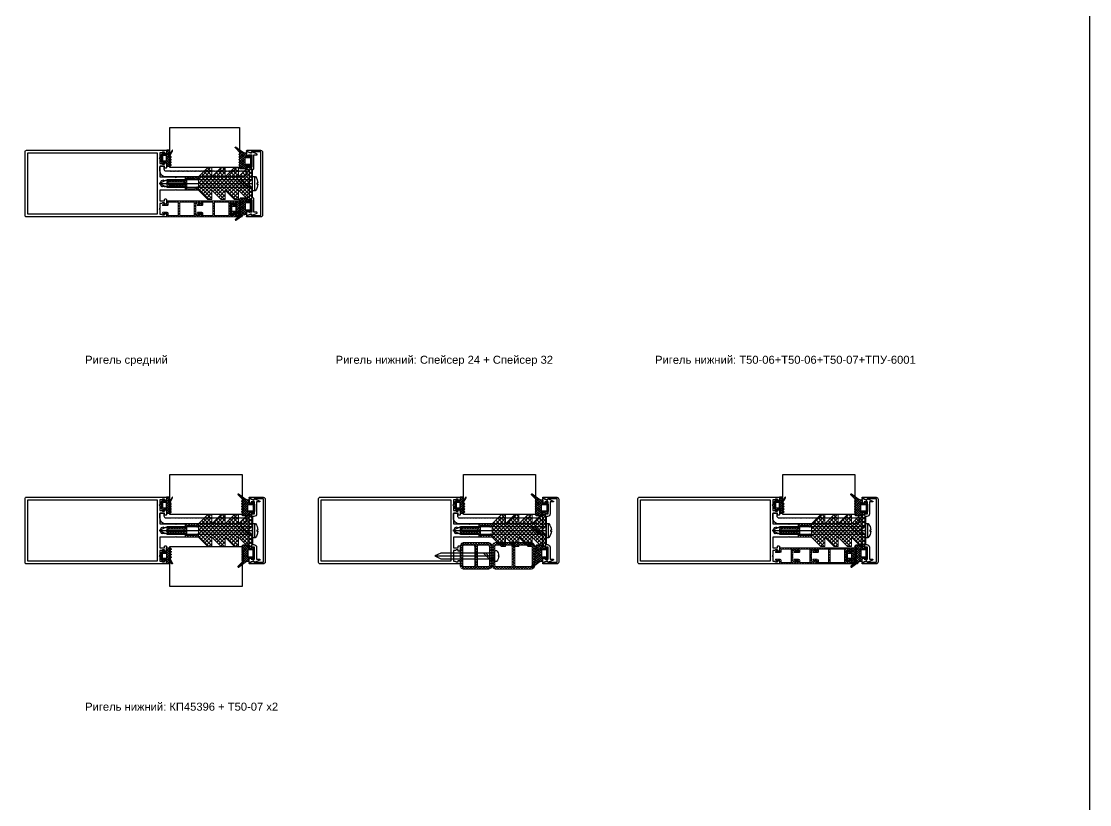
# Model space of a CAD drawing. Header units: millimetres. Extents: x 1744 to 18744, y -2272 to 2782.
# Drawn here: x 14637 to 15438, y 824 to 1411 of the extents above; entities that cross this region are included whole.
import ezdxf

# ---------------------------------------------------------------- set-up
doc = ezdxf.new("R2010")
doc.units = ezdxf.units.MM
doc.layers.add('Steklopaket', color=5, linetype='Continuous')
doc.layers.add('подписи', color=7, linetype='Continuous')
doc.layers.add('Уплотнители', color=1, linetype='Continuous', lineweight=20)
doc.layers.add('Штриховка', color=1, linetype='Continuous', lineweight=5)
doc.styles.get("Standard").update_dxf_attribs({"font": 'arial.ttf'})

# ---------------------------------------------------------------- blocks, each defined once
blk = doc.blocks.new('КП45550')
at = {"color": 217, "true_color": 0x93278f}
blk.add_lwpolyline([(-5, 6.38, -0.198912), (-4.91, 6.59), (-4.5, 7), (-4.91, 7.41, -0.198912), (-5, 7.62), (-5, 19), (-13, 19), (-13, 15.5), (-12, 15.5, -0.414214), (-11.5, 15), (-11.5, 14.5, -0.414214), (-12, 14), (-14.43, 14, -0.116434), (-14.56, 14.03), (-15.33, 14.42, -0.284079), (-15.5, 14.69), (-15.5, 15.2, -0.414214), (-15.2, 15.5), (-14.5, 15.5), (-14.5, 17), (-14.91, 17.41, -0.198912), (-15, 17.62), (-15, 19), (-18.56, 19, -0.284079), (-18.83, 19.17), (-19, 19.5), (-19.17, 19.17, -0.284079), (-19.44, 19), (-23, 19), (-23, 17.62, -0.198912), (-23.09, 17.41), (-23.5, 17), (-23.5, 15.5), (-22.8, 15.5, -0.414214), (-22.5, 15.2), (-22.5, 14.69, -0.284079), (-22.67, 14.42), (-23.44, 14.03, -0.116434), (-23.57, 14), (-24.5, 14, -0.414214), (-25, 14.5), (-25, 119, -0.414214), (-24, 120), (24, 120, -0.414214), (25, 119), (25, 14.5, -0.414214), (24.5, 14), (23.57, 14, -0.116434), (23.44, 14.03), (22.67, 14.42, -0.284079), (22.5, 14.69), (22.5, 15.2, -0.414214), (22.8, 15.5), (23.5, 15.5), (23.5, 17), (23.09, 17.41, -0.198912), (23, 17.62), (23, 19), (19.44, 19, -0.284079), (19.17, 19.17), (19, 19.5), (18.83, 19.17, -0.284079), (18.56, 19), (15, 19), (15, 17.62, -0.198912), (14.91, 17.41), (14.5, 17), (14.5, 15.5), (15.2, 15.5, -0.414214), (15.5, 15.2), (15.5, 14.69, -0.284079), (15.33, 14.42), (14.56, 14.03, -0.116434), (14.43, 14), (12, 14, -0.414214), (11.5, 14.5), (11.5, 15, -0.414214), (12, 15.5), (13, 15.5), (13, 19), (5, 19), (5, 7.62, -0.198912), (4.91, 7.41), (4.5, 7), (4.91, 6.59, -0.198912), (5, 6.38), (5, 0.5, -0.414214), (4.5, 0), (3.12, 0, -0.198912), (2.91, 0.09), (2.09, 0.91, -0.198912), (2, 1.12), (2, 1.46, -0.284079), (2.17, 1.73), (2.5, 1.9), (2.17, 2.07, -0.284079), (2, 2.34), (2, 3.26, -0.284079), (2.17, 3.53), (2.5, 3.7), (2.17, 3.87, -0.284079), (2, 4.14), (2, 5.06, -0.284079), (2.17, 5.33), (2.5, 5.5), (2.17, 5.67, -0.284079), (2, 5.94), (2, 6.86, -0.284079), (2.17, 7.13), (2.5, 7.3), (2.17, 7.47, -0.284079), (2, 7.74), (2, 8.66, -0.284079), (2.17, 8.93), (2.5, 9.1), (2.17, 9.27, -0.284079), (2, 9.54), (2, 10.46, -0.284079), (2.17, 10.73), (2.5, 10.9), (2.17, 11.07, -0.284079), (2, 11.34), (2, 12.26, -0.284079), (2.17, 12.53), (2.5, 12.7), (2.17, 12.87, -0.284079), (2, 13.14), (2, 14.06, -0.284079), (2.17, 14.33), (2.5, 14.5), (2.17, 14.67, -0.284079), (2, 14.94), (2, 15.86, -0.284079), (2.17, 16.13), (2.5, 16.3), (2, 18), (0, 19), (-2, 18), (-2, 17.64, -0.284079), (-2.17, 17.37), (-2.5, 17.2), (-2.17, 17.03, -0.284079), (-2, 16.76), (-2, 15.84, -0.284079), (-2.17, 15.57), (-2.5, 15.4), (-2.17, 15.23, -0.284079), (-2, 14.96), (-2, 14.04, -0.284079), (-2.17, 13.77), (-2.5, 13.6), (-2.17, 13.43, -0.284079), (-2, 13.16), (-2, 12.24, -0.284079), (-2.17, 11.97), (-2.5, 11.8), (-2.17, 11.63, -0.284079), (-2, 11.36), (-2, 10.44, -0.284079), (-2.17, 10.17), (-2.5, 10), (-2.17, 9.83, -0.284079), (-2, 9.56), (-2, 8.64, -0.284079), (-2.17, 8.37), (-2.5, 8.2), (-2.17, 8.03, -0.284079), (-2, 7.76), (-2, 6.84, -0.284079), (-2.17, 6.57), (-2.5, 6.4), (-2.17, 6.23, -0.284079), (-2, 5.96), (-2, 5.04, -0.284079), (-2.17, 4.77), (-2.5, 4.6), (-2.17, 4.43, -0.284079), (-2, 4.16), (-2, 3.24, -0.284079), (-2.17, 2.97), (-2.5, 2.8), (-2.17, 2.63, -0.284079), (-2, 2.36), (-2, 1.12, -0.198912), (-2.09, 0.91), (-2.91, 0.09, -0.198912), (-3.12, 0), (-4.5, 0, -0.414214), (-5, 0.5)], format="xyb", close=True, dxfattribs=at)
blk.add_lwpolyline([(23, 21), (-23, 21), (-23, 118), (23, 118)], close=True, dxfattribs=at)
blk = doc.blocks.new('ТПУ-6001')
at = {"true_color": 0xafd9aa}
h = blk.add_hatch(dxfattribs=at)
h.set_pattern_fill('ANSI37', color=9, scale=10, angle=180, style=0)
h.set_pattern_definition([(225, (-3851.2058, 2316.4733), (0.88388348, -0.88388348), []), (315, (-3851.2058, 2316.4733), (0.88388348, 0.88388348), [])])
edge = h.paths.add_edge_path(flags=16)
edge.add_line((1.75, -1), (-1.75, -1))
edge.add_arc((-1.75, -1.25), 0.25, 90, 180)
edge.add_line((-2, -1.25), (-2, -3.75))
edge.add_arc((-1.75, -3.75), 0.25, 180, 270)
edge.add_line((-1.75, -4), (1.75, -4))
edge.add_arc((1.75, -3.75), 0.25, 270, 360)
edge.add_line((2, -3.75), (2, -1.25))
edge.add_arc((1.75, -1.25), 0.25, 0, 90)
edge = h.paths.add_edge_path()
edge.add_line((2.37, -5.66), (4.04, -6.57))
edge.add_arc((4.16, -6.35), 0.25, 241.51963, 270)
edge.add_line((4.16, -6.6), (5.75, -6.6))
edge.add_arc((5.75, -6.35), 0.25, 270, 360)
edge.add_line((6, -6.35), (6, -4.25))
edge.add_arc((5.75, -4.25), 0.25, 0, 90)
edge.add_line((5.75, -4), (3.25, -4))
edge.add_arc((3.25, -3.75), 0.25, 180, 270, ccw=False)
edge.add_line((3, -3.75), (3, -2.25))
edge.add_arc((3.25, -2.25), 0.25, 90, 180, ccw=False)
edge.add_line((3.25, -2), (3.9, -2))
edge.add_arc((3.9, -1.75), 0.25, 270, 405.06464)
edge.add_line((4.08, -1.57), (2.57, -0.07))
edge.add_arc((2.4, -0.25), 0.25, 45.06464, 90)
edge.add_line((2.4, 0), (-2.4, 0))
edge.add_arc((-2.4, -0.25), 0.25, 90, 134.93536)
edge.add_line((-2.57, -0.07), (-4.08, -1.57))
edge.add_arc((-3.9, -1.75), 0.25, 134.93536, 270)
edge.add_line((-3.9, -2), (-3.25, -2))
edge.add_arc((-3.25, -2.25), 0.25, 0, 90, ccw=False)
edge.add_line((-3, -2.25), (-3, -3.75))
edge.add_arc((-3.25, -3.75), 0.25, -90, 0, ccw=False)
edge.add_line((-3.25, -4), (-5.75, -4))
edge.add_arc((-5.75, -4.25), 0.25, 90, 180)
edge.add_line((-6, -4.25), (-6, -6.5))
edge.add_arc((-5.75, -6.5), 0.25, 180, 225)
edge.add_line((-5.93, -6.67), (-5.18, -7.42))
edge.add_arc((-5, -7.25), 0.25, 225, 315)
edge.add_line((-4.82, -7.42), (-4.18, -6.78))
edge.add_arc((-4, -6.95), 0.25, 45, 135, ccw=False)
edge.add_line((-3.82, -6.78), (-3.18, -7.42))
edge.add_arc((-3, -7.25), 0.25, 225, 315)
edge.add_line((-2.82, -7.42), (-2.18, -6.78))
edge.add_arc((-2, -6.95), 0.25, 45, 135, ccw=False)
edge.add_line((-1.82, -6.78), (-1.18, -7.42))
edge.add_arc((-1, -7.25), 0.25, 225, 315)
edge.add_line((-0.82, -7.42), (-0.18, -6.78))
edge.add_arc((0, -6.95), 0.25, 45, 135, ccw=False)
edge.add_line((0.18, -6.78), (0.82, -7.42))
edge.add_arc((1, -7.25), 0.25, 225, 315)
edge.add_line((1.18, -7.42), (1.87, -6.73))
edge.add_arc((2.04, -6.91), 0.25, 61.51963, 135, ccw=False)
edge.add_line((2.16, -6.69), (5.63, -8.57))
edge.add_arc((5.75, -8.35), 0.25, 241.51963, 421.51963)
edge.add_line((5.87, -8.13), (2.13, -6.1))
edge.add_arc((2.25, -5.88), 0.25, 61.51963, 241.51963, ccw=False)
at = {"color": 9, "true_color": 0xafd9aa}
for points in [[(2.37, -5.66), (4.04, -6.57, 0.124913), (4.16, -6.6), (5.75, -6.6, 0.414214), (6, -6.35), (6, -4.25, 0.414214), (5.75, -4), (3.25, -4, -0.414214), (3, -3.75), (3, -2.25, -0.414214), (3.25, -2), (3.9, -2, 0.668587), (4.08, -1.57), (2.57, -0.07, 0.198619), (2.4, 0), (-2.4, 0, 0.198619), (-2.57, -0.07), (-4.08, -1.57, 0.668587), (-3.9, -2), (-3.25, -2, -0.414214), (-3, -2.25), (-3, -3.75, -0.414214), (-3.25, -4), (-5.75, -4, 0.414214), (-6, -4.25), (-6, -6.5, 0.198912), (-5.93, -6.67), (-5.18, -7.42, 0.414214), (-4.82, -7.42), (-4.18, -6.78, -0.414214), (-3.82, -6.78), (-3.18, -7.42, 0.414214), (-2.82, -7.42), (-2.18, -6.78, -0.414214), (-1.82, -6.78), (-1.18, -7.42, 0.414214), (-0.82, -7.42), (-0.18, -6.78, -0.414214), (0.18, -6.78), (0.82, -7.42, 0.414214), (1.18, -7.42), (1.87, -6.73, -0.332076), (2.16, -6.69), (5.63, -8.57, 1), (5.87, -8.13), (2.13, -6.1, -1)], [(1.75, -1), (-1.75, -1, 0.414214), (-2, -1.25), (-2, -3.75, 0.414214), (-1.75, -4), (1.75, -4, 0.414214), (2, -3.75), (2, -1.25, 0.414214)]]:
    blk.add_lwpolyline(points, format="xyb", close=True, dxfattribs=at)
blk = doc.blocks.new('КПС 917')
blk.add_lwpolyline([(10.5, 1.08), (0.62, 1.08, 0.198912), (0.41, 0.99), (0, 0.58), (-0.41, 0.99, 0.198912), (-0.62, 1.08), (-10.5, 1.08, 0.414214), (-11.5, 2.08), (-21.5, 2.08), (-21.5, 4.28, 0.414214), (-21.8, 4.58), (-21.83, 4.58, 0.291473), (-22.1, 4.41), (-23.77, 0.83, 0.414214), (-23.63, 0.43), (-22.87, 0.08, -0.414214), (-22.73, -0.32), (-23.97, -2.99, 0.548619), (-23.7, -3.42), (-21.57, -3.42, 0.116434), (-21.44, -3.39), (-20.67, -3, 0.284079), (-20.5, -2.73), (-20.5, -2.22, 0.414214), (-20.8, -1.92), (-21.5, -1.92), (-21.5, 0.58), (-12.5, 0.58), (-12.5, -1.92), (-13.2, -1.92, 0.414214), (-13.5, -2.22), (-13.5, -2.73, 0.284079), (-13.33, -3), (-12.56, -3.39, 0.116434), (-12.43, -3.42), (-11, -3.42, 0.414214), (-10.5, -2.92), (-10.5, -1.42), (10.5, -1.42), (10.5, -2.92, 0.414214), (11, -3.42), (12.43, -3.42, 0.116434), (12.56, -3.39), (13.33, -3, 0.284079), (13.5, -2.73), (13.5, -2.22, 0.414214), (13.2, -1.92), (12.5, -1.92), (12.5, 0.58), (21.5, 0.58), (21.5, -1.92), (20.8, -1.92, 0.414214), (20.5, -2.22), (20.5, -2.73, 0.284079), (20.67, -3), (21.44, -3.39, 0.116434), (21.57, -3.42), (23.7, -3.42, 0.548619), (23.97, -2.99), (22.73, -0.32, -0.414214), (22.87, 0.08), (23.63, 0.43, 0.414214), (23.77, 0.83), (22.1, 4.41, 0.291473), (21.83, 4.58), (21.8, 4.58, 0.414214), (21.5, 4.28), (21.5, 2.08), (11.5, 2.08, 0.414214)], format="xyb", close=True)
blk = doc.blocks.new('ТПУ-007ММ')
at = {"true_color": 0xafd9aa}
h = blk.add_hatch(dxfattribs=at)
h.set_pattern_fill('ANSI37', color=9, scale=10, angle=180, style=0)
h.set_pattern_definition([(225, (-3851.0623, 2334.4012), (0.88388348, -0.88388348), []), (315, (-3851.0623, 2334.4012), (0.88388348, 0.88388348), [])])
edge = h.paths.add_edge_path(flags=16)
edge.add_line((2.1, -1), (-2.1, -1))
edge.add_arc((-2.1, -1.5), 0.5, 90, 180)
edge.add_line((-2.6, -1.5), (-2.6, -4.5))
edge.add_arc((-2.1, -4.5), 0.5, 180, 270)
edge.add_line((-2.1, -5), (2.1, -5))
edge.add_arc((2.1, -4.5), 0.5, 270, 360)
edge.add_line((2.6, -4.5), (2.6, -1.5))
edge.add_arc((2.1, -1.5), 0.5, 0, 90)
edge = h.paths.add_edge_path()
edge.add_arc((-3.85, -2.25), 0.25, 0, 90, ccw=False)
edge.add_line((-3.6, -2.25), (-3.6, -3.75))
edge.add_arc((-3.85, -3.75), 0.25, -90, 0, ccw=False)
edge.add_line((-3.85, -4), (-5.75, -4))
edge.add_arc((-5.75, -4.25), 0.25, 90, 180)
edge.add_line((-6, -4.25), (-6, -8.62))
edge.add_arc((-5.8, -8.62), 0.2, 180, 225)
edge.add_line((-5.94, -8.76), (-5.18, -9.53))
edge.add_arc((-5, -9.35), 0.25, 225, 315)
edge.add_line((-4.82, -9.53), (-4.18, -8.88))
edge.add_arc((-4, -9.06), 0.25, 45, 135, ccw=False)
edge.add_line((-3.82, -8.88), (-3.18, -9.53))
edge.add_arc((-3, -9.35), 0.25, 225, 315)
edge.add_line((-2.82, -9.53), (-2.18, -8.88))
edge.add_arc((-2, -9.06), 0.25, 45, 135, ccw=False)
edge.add_line((-1.82, -8.88), (-1.18, -9.53))
edge.add_arc((-1, -9.35), 0.25, 225, 315)
edge.add_line((-0.82, -9.53), (-0.18, -8.88))
edge.add_arc((0, -9.06), 0.25, 45, 135, ccw=False)
edge.add_line((0.18, -8.88), (0.82, -9.53))
edge.add_arc((1, -9.35), 0.25, 225, 315)
edge.add_line((1.18, -9.53), (1.82, -8.88))
edge.add_arc((2, -9.06), 0.25, 45, 135, ccw=False)
edge.add_line((2.18, -8.88), (2.82, -9.53))
edge.add_arc((3, -9.35), 0.25, 225, 315)
edge.add_line((3.18, -9.53), (3.82, -8.88))
edge.add_arc((4, -9.06), 0.25, 45, 135, ccw=False)
edge.add_line((4.18, -8.88), (4.82, -9.53))
edge.add_arc((5, -9.35), 0.25, 225, 315)
edge.add_line((5.18, -9.53), (5.82, -8.88))
edge.add_arc((6, -9.06), 0.25, 45, 135, ccw=False)
edge.add_line((6.18, -8.88), (9.82, -12.42))
edge.add_arc((10, -12.25), 0.25, 225, 315)
edge.add_line((10.18, -12.42), (10.39, -12.21))
edge.add_arc((10.21, -12.04), 0.25, 315, 380.22486)
edge.add_line((10.44, -11.95), (6.8, -7.06))
edge.add_arc((10, -4.67), 4, 180, 216.76049, ccw=False)
edge.add_line((6, -4.67), (6, -4.3))
edge.add_arc((5.7, -4.3), 0.3, 360, 450)
edge.add_line((5.7, -4), (3.85, -4))
edge.add_arc((3.85, -3.75), 0.25, 180, 270, ccw=False)
edge.add_line((3.6, -3.75), (3.6, -2.25))
edge.add_arc((3.85, -2.25), 0.25, 90, 180, ccw=False)
edge.add_line((3.85, -2), (4.1, -2))
edge.add_arc((4.1, -1.75), 0.25, 270, 405.06464)
edge.add_line((4.28, -1.57), (2.57, -0.07))
edge.add_arc((2.4, -0.25), 0.25, 45.06464, 90)
edge.add_line((2.4, 0), (-2.4, 0))
edge.add_arc((-2.4, -0.25), 0.25, 90, 134.93536)
edge.add_line((-2.57, -0.07), (-4.28, -1.57))
edge.add_arc((-4.1, -1.75), 0.25, 134.93536, 270)
edge.add_line((-4.1, -2), (-3.85, -2))
at = {"color": 9, "true_color": 0xafd9aa}
for points in [[(-3.85, -2, -0.414214), (-3.6, -2.25), (-3.6, -3.75, -0.414214), (-3.85, -4), (-5.75, -4, 0.414214), (-6, -4.25), (-6, -8.62, 0.198912), (-5.94, -8.76), (-5.18, -9.53, 0.414214), (-4.82, -9.53), (-4.18, -8.88, -0.414214), (-3.82, -8.88), (-3.18, -9.53, 0.414214), (-2.82, -9.53), (-2.18, -8.88, -0.414214), (-1.82, -8.88), (-1.18, -9.53, 0.414214), (-0.82, -9.53), (-0.18, -8.88, -0.414214), (0.18, -8.88), (0.82, -9.53, 0.414214), (1.18, -9.53), (1.82, -8.88, -0.414214), (2.18, -8.88), (2.82, -9.53, 0.414214), (3.18, -9.53), (3.82, -8.88, -0.414214), (4.18, -8.88), (4.82, -9.53, 0.414214), (5.18, -9.53), (5.82, -8.88, -0.414214), (6.18, -8.88), (9.82, -12.42, 0.414214), (10.18, -12.42), (10.39, -12.21, 0.292538), (10.44, -11.95), (6.8, -7.06, -0.161788), (6, -4.67), (6, -4.3, 0.414214), (5.7, -4), (3.85, -4, -0.414214), (3.6, -3.75), (3.6, -2.25, -0.414214), (3.85, -2), (4.1, -2, 0.668587), (4.28, -1.57), (2.57, -0.07, 0.198619), (2.4, 0), (-2.4, 0, 0.198619), (-2.57, -0.07), (-4.28, -1.57, 0.668587), (-4.1, -2)], [(2.1, -1), (-2.1, -1, 0.414214), (-2.6, -1.5), (-2.6, -4.5, 0.414214), (-2.1, -5), (2.1, -5, 0.414214), (2.6, -4.5), (2.6, -1.5, 0.414214)]]:
    blk.add_lwpolyline(points, format="xyb", close=True, dxfattribs=at)
blk = doc.blocks.new('КП45309')
at = {"color": 0}
blk.add_lwpolyline([(-23.5, 2.52), (23.5, 2.52, -0.414214), (25, 1.02), (25, -9.08, -0.802585), (24.24, -9.24), (23.17, -6.95, -0.401559), (23.48, -6.03, 0.279739), (23.8, -5.5), (23.8, 1.32), (-23.8, 1.32), (-23.8, -5.5, 0.279739), (-23.48, -6.03, -0.401559), (-23.17, -6.95), (-24.24, -9.24, -0.802585), (-25, -9.08), (-25, 1.02, -0.414214)], format="xyb", close=True, dxfattribs=at)
blk = doc.blocks.new('КПС 954')
at = {"color": 0}
blk.add_lwpolyline([(-61.86, -3.59), (-62.08, -3.8), (-62.29, -3.59, 0.198912), (-62.5, -3.5), (-63, -3.5, 0.414214), (-63.5, -4), (-63.5, -5.79, 0.198912), (-63.35, -6.15), (-61.65, -7.85, 0.198912), (-61.29, -8), (-3, -8, 0.414214), (1.5, -3.5), (1.5, -0.5, 0.414214), (1, 0), (-1, 0, 0.414214), (-1.5, -0.5), (-1.5, -2, -0.414214), (-3, -3.5), (-5.65, -3.5, 0.198912), (-5.86, -3.59), (-6.07, -3.8), (-6.29, -3.59, 0.414214), (-6.71, -3.59), (-6.92, -3.8), (-7.13, -3.59, 0.414214), (-7.56, -3.59), (-7.77, -3.8), (-7.98, -3.59, 0.414214), (-8.41, -3.59), (-8.62, -3.8), (-8.83, -3.59, 0.414214), (-9.25, -3.59), (-9.47, -3.8), (-9.68, -3.59, 0.414214), (-10.1, -3.59), (-10.32, -3.8), (-10.53, -3.59, 0.414214), (-10.95, -3.59), (-11.16, -3.8), (-11.38, -3.59, 0.414214), (-11.8, -3.59), (-12.01, -3.8), (-12.22, -3.59, 0.414214), (-12.65, -3.59), (-12.86, -3.8), (-13.07, -3.59, 0.414214), (-13.5, -3.59), (-13.71, -3.8), (-13.92, -3.59, 0.414214), (-14.35, -3.59), (-14.56, -3.8), (-14.77, -3.59, 0.414214), (-15.19, -3.59), (-15.41, -3.8), (-15.62, -3.59, 0.414214), (-16.04, -3.59), (-16.26, -3.8), (-16.47, -3.59, 0.414214), (-16.89, -3.59), (-17.1, -3.8), (-17.32, -3.59, 0.414214), (-17.74, -3.59), (-17.95, -3.8), (-18.16, -3.59, 0.414214), (-18.59, -3.59), (-18.8, -3.8), (-19.01, -3.59, 0.414214), (-19.44, -3.59), (-19.65, -3.8), (-19.86, -3.59, 0.414214), (-20.29, -3.59), (-20.5, -3.8), (-20.71, -3.59, 0.414214), (-21.13, -3.59), (-21.35, -3.8), (-21.56, -3.59, 0.414214), (-21.98, -3.59), (-22.19, -3.8), (-22.41, -3.59, 0.414214), (-22.83, -3.59), (-23.04, -3.8), (-23.26, -3.59, 0.414214), (-23.68, -3.59), (-23.89, -3.8), (-24.1, -3.59, 0.414214), (-24.53, -3.59), (-24.74, -3.8), (-24.95, -3.59, 0.414214), (-25.38, -3.59), (-25.59, -3.8), (-25.8, -3.59, 0.414214), (-26.23, -3.59), (-26.44, -3.8), (-26.65, -3.59, 0.414214), (-27.07, -3.59), (-27.29, -3.8), (-27.5, -3.59, 0.414214), (-27.92, -3.59), (-28.13, -3.8), (-28.35, -3.59, 0.414214), (-28.77, -3.59), (-28.98, -3.8), (-29.2, -3.59, 0.414214), (-29.62, -3.59), (-29.83, -3.8), (-30.04, -3.59, 0.414214), (-30.47, -3.59), (-30.68, -3.8), (-30.89, -3.59, 0.414214), (-31.32, -3.59), (-31.53, -3.8), (-31.74, -3.59, 0.414214), (-32.17, -3.59), (-32.38, -3.8), (-32.59, -3.59, 0.414214), (-33.01, -3.59), (-33.23, -3.8), (-33.44, -3.59, 0.414214), (-33.86, -3.59), (-34.07, -3.8), (-34.29, -3.59, 0.414214), (-34.71, -3.59), (-34.92, -3.8), (-35.13, -3.59, 0.414214), (-35.56, -3.59), (-35.77, -3.8), (-35.98, -3.59, 0.414214), (-36.41, -3.59), (-36.62, -3.8), (-36.83, -3.59, 0.414214), (-37.26, -3.59), (-37.47, -3.8), (-37.68, -3.59, 0.414214), (-38.1, -3.59), (-38.32, -3.8), (-38.53, -3.59, 0.414214), (-38.95, -3.59), (-39.17, -3.8), (-39.38, -3.59, 0.414214), (-39.8, -3.59), (-40.01, -3.8), (-40.23, -3.59, 0.414214), (-40.65, -3.59), (-40.86, -3.8), (-41.07, -3.59, 0.414214), (-41.5, -3.59), (-41.71, -3.8), (-41.92, -3.59, 0.414214), (-42.35, -3.59), (-42.56, -3.8), (-42.77, -3.59, 0.414214), (-43.2, -3.59), (-43.41, -3.8), (-43.62, -3.59, 0.414214), (-44.04, -3.59), (-44.26, -3.8), (-44.47, -3.59, 0.414214), (-44.89, -3.59), (-45.11, -3.8), (-45.32, -3.59, 0.414214), (-45.74, -3.59), (-45.95, -3.8), (-46.17, -3.59, 0.414214), (-46.59, -3.59), (-46.8, -3.8), (-47.01, -3.59, 0.414214), (-47.44, -3.59), (-47.65, -3.8), (-47.86, -3.59, 0.414214), (-48.29, -3.59), (-48.5, -3.8), (-48.71, -3.59, 0.414214), (-49.14, -3.59), (-49.35, -3.8), (-49.56, -3.59, 0.414214), (-49.98, -3.59), (-50.2, -3.8), (-50.41, -3.59, 0.414214), (-50.83, -3.59), (-51.04, -3.8), (-51.26, -3.59, 0.414214), (-51.68, -3.59), (-51.89, -3.8), (-52.11, -3.59, 0.414214), (-52.53, -3.59), (-52.74, -3.8), (-52.95, -3.59, 0.414214), (-53.38, -3.59), (-53.59, -3.8), (-53.8, -3.59, 0.414214), (-54.23, -3.59), (-54.44, -3.8), (-54.65, -3.59, 0.414214), (-55.08, -3.59), (-55.29, -3.8), (-55.5, -3.59, 0.414214), (-55.92, -3.59), (-56.14, -3.8), (-56.35, -3.59, 0.414214), (-56.77, -3.59), (-56.98, -3.8), (-57.2, -3.59, 0.414214), (-57.62, -3.59), (-57.83, -3.8), (-58.05, -3.59, 0.414214), (-58.47, -3.59), (-58.68, -3.8), (-58.89, -3.59, 0.414214), (-59.32, -3.59), (-59.53, -3.8), (-59.74, -3.59, 0.414214), (-60.17, -3.59), (-60.38, -3.8), (-60.59, -3.59, 0.414214), (-61.02, -3.59), (-61.23, -3.8), (-61.44, -3.59, 0.414214)], format="xyb", close=True, dxfattribs=at)
blk = doc.blocks.new('Т50-07')
at = {"layer": 'Штриховка', "lineweight": 5}
h = blk.add_hatch(dxfattribs=at)
h.set_pattern_fill('ANSI37', color=256, scale=11.2, angle=90, style=0)
h.set_pattern_definition([(135, (-11406.9071, 3792.9893), (-0.9899495, -0.9899495), []), (225, (-11406.9071, 3792.9893), (0.9899495, -0.9899495), [])])
h.paths.add_polyline_path([(1.2, 5), (1.2, -5), (12, -5), (12, 5)], flags=16)
edge = h.paths.add_edge_path()
edge.add_line((0, 5), (-7.5, 5))
edge.add_line((-7.5, 5), (-7.5, 3.5))
edge.add_arc((-8.5, 3.5), 1, -90, 0, ccw=False)
edge.add_line((-8.5, 2.5), (-11.48, 2.5))
edge.add_arc((-11.48, 2.82), 0.317, 135, 270, ccw=False)
edge.add_line((-11.71, 3.04), (-11.04, 3.71))
edge.add_arc((-10.82, 3.5), 0.3, 45, 135, ccw=False)
edge.add_line((-10.61, 3.71), (-10.4, 3.5))
edge.add_line((-10.4, 3.5), (-8.5, 3.5))
edge.add_line((-8.5, 3.5), (-8.5, 4.8))
edge.add_arc((-8.5, 5.1), 0.3, 180, 270, ccw=False)
edge.add_line((-8.8, 5.1), (-8.8, 5.7))
edge.add_arc((-8.5, 5.7), 0.3, 90, 180, ccw=False)
edge.add_line((-8.5, 6), (16.7, 6))
edge.add_arc((16.7, 5.5), 0.5, 0, 90, ccw=False)
edge.add_line((17.2, 5.5), (17.2, 4.57))
edge.add_arc((16.9, 4.57), 0.3, -26.56505, 0, ccw=False)
edge.add_line((17.17, 4.44), (16.78, 3.67))
edge.add_arc((16.51, 3.8), 0.3, 270, 333.43495, ccw=False)
edge.add_line((16.51, 3.5), (16, 3.5))
edge.add_arc((16, 3.8), 0.3, 180, 270, ccw=False)
edge.add_line((15.7, 3.8), (15.7, 4.5))
edge.add_line((15.7, 4.5), (14.2, 4.5))
edge.add_line((14.2, 4.5), (13.79, 4.09))
edge.add_arc((13.58, 4.3), 0.3, 270, 315, ccw=False)
edge.add_line((13.58, 4), (13.2, 4))
edge.add_line((13.2, 4), (13.2, 0.62))
edge.add_arc((12.9, 0.62), 0.3, -45, 0, ccw=False)
edge.add_line((13.11, 0.41), (12.7, 0))
edge.add_line((12.7, 0), (13.11, -0.41))
edge.add_arc((12.9, -0.62), 0.3, 0, 45, ccw=False)
edge.add_line((13.2, -0.62), (13.2, -4))
edge.add_line((13.2, -4), (13.58, -4))
edge.add_arc((13.58, -4.3), 0.3, 45, 90, ccw=False)
edge.add_line((13.79, -4.09), (14.2, -4.5))
edge.add_line((14.2, -4.5), (15.7, -4.5))
edge.add_line((15.7, -4.5), (15.7, -3.8))
edge.add_arc((16, -3.8), 0.3, 90, 180, ccw=False)
edge.add_line((16, -3.5), (16.51, -3.5))
edge.add_arc((16.51, -3.8), 0.3, 26.56505, 90, ccw=False)
edge.add_line((16.78, -3.67), (17.17, -4.44))
edge.add_arc((16.9, -4.57), 0.3, 0, 26.56505, ccw=False)
edge.add_line((17.2, -4.57), (17.2, -5.5))
edge.add_arc((16.7, -5.5), 0.5, -90, 0, ccw=False)
edge.add_line((16.7, -6), (-8.5, -6))
edge.add_arc((-8.5, -5.7), 0.3, 180, 270, ccw=False)
edge.add_line((-8.8, -5.7), (-8.8, -5.1))
edge.add_arc((-8.5, -5.1), 0.3, 90, 180, ccw=False)
edge.add_line((-8.5, -4.8), (-8.5, -3.5))
edge.add_line((-8.5, -3.5), (-10.4, -3.5))
edge.add_line((-10.4, -3.5), (-10.61, -3.71))
edge.add_arc((-10.82, -3.5), 0.3, 225, 315, ccw=False)
edge.add_line((-11.04, -3.71), (-11.71, -3.04))
edge.add_arc((-11.48, -2.82), 0.317, 90, 225, ccw=False)
edge.add_line((-11.48, -2.5), (-8.5, -2.5))
edge.add_arc((-8.5, -3.5), 1, 0, 90, ccw=False)
edge.add_line((-7.5, -3.5), (-7.5, -5))
edge.add_line((-7.5, -5), (0, -5))
edge.add_line((0, -5), (0, 5))
at = {"layer": 'Уплотнители'}
blk.add_lwpolyline([(0, 5), (-7.5, 5), (-7.5, 3.5, -0.414214), (-8.5, 2.5), (-11.48, 2.5, -0.668179), (-11.71, 3.04), (-11.04, 3.71, -0.414214), (-10.61, 3.71), (-10.4, 3.5), (-8.5, 3.5), (-8.5, 4.8, -0.414214), (-8.8, 5.1), (-8.8, 5.7, -0.414214), (-8.5, 6), (16.7, 6, -0.414214), (17.2, 5.5), (17.2, 4.57, -0.116434), (17.17, 4.44), (16.78, 3.67, -0.284079), (16.51, 3.5), (16, 3.5, -0.414214), (15.7, 3.8), (15.7, 4.5), (14.2, 4.5), (13.79, 4.09, -0.198912), (13.58, 4), (13.2, 4), (13.2, 0.62, -0.198912), (13.11, 0.41), (12.7, 0), (13.11, -0.41, -0.198912), (13.2, -0.62), (13.2, -4), (13.58, -4, -0.198912), (13.79, -4.09), (14.2, -4.5), (15.7, -4.5), (15.7, -3.8, -0.414214), (16, -3.5), (16.51, -3.5, -0.284079), (16.78, -3.67), (17.17, -4.44, -0.116434), (17.2, -4.57), (17.2, -5.5, -0.414214), (16.7, -6), (-8.5, -6, -0.414214), (-8.8, -5.7), (-8.8, -5.1, -0.414214), (-8.5, -4.8), (-8.5, -3.5), (-10.4, -3.5), (-10.61, -3.71, -0.414214), (-11.04, -3.71), (-11.71, -3.04, -0.668179), (-11.48, -2.5), (-8.5, -2.5, -0.414214), (-7.5, -3.5), (-7.5, -5), (0, -5)], format="xyb", close=True, dxfattribs=at)
blk.add_lwpolyline([(1.2, 5), (1.2, -5), (12, -5), (12, 5)], close=True, dxfattribs=at)
blk = doc.blocks.new('КП45313-2')
blk.add_lwpolyline([(-12.43, -2.6, -0.116434), (-12.56, -2.57), (-13.33, -2.18, -0.284079), (-13.5, -1.92), (-13.5, -1.4, -0.414214), (-13.2, -1.1), (-12.5, -1.1), (-12.5, 1.4), (-21.5, 1.4), (-21.5, -1.1), (-20.8, -1.1, -0.414214), (-20.5, -1.4), (-20.5, -1.92, -0.284079), (-20.67, -2.18), (-21.44, -2.57, -0.116434), (-21.57, -2.6), (-23.7, -2.6, -0.548619), (-23.97, -2.17), (-22.73, 0.5, 0.414214), (-22.87, 0.89), (-23.63, 1.25, -0.414214), (-23.77, 1.64), (-22.1, 5.23, -0.291473), (-21.83, 5.4), (-21.8, 5.4, -0.414214), (-21.5, 5.1), (-21.5, 2.9), (-12.5, 2.9, -0.414214), (-10.5, 0.9), (-10.5, -0.1), (-0.44, -0.1, -0.284079), (-0.17, -0.27), (0, -0.6), (0.17, -0.27, -0.284079), (0.44, -0.1), (10.5, -0.1), (10.5, 0.9, -0.414214), (12.5, 2.9), (21.5, 2.9), (21.5, 5.1, -0.414214), (21.8, 5.4), (21.83, 5.4, -0.291473), (22.1, 5.23), (23.77, 1.64, -0.414214), (23.63, 1.25), (22.87, 0.89, 0.414214), (22.73, 0.5), (23.97, -2.17, -0.548619), (23.7, -2.6), (21.57, -2.6, -0.116434), (21.44, -2.57), (20.67, -2.18, -0.284079), (20.5, -1.92), (20.5, -1.4, -0.414214), (20.8, -1.1), (21.5, -1.1), (21.5, 1.4), (12.5, 1.4), (12.5, -1.1), (13.2, -1.1, -0.414214), (13.5, -1.4), (13.5, -1.92, -0.284079), (13.33, -2.18), (12.56, -2.57, -0.116434), (12.43, -2.6)], format="xyb", close=True)
blk = doc.blocks.new('ВС 5.5х70 А2 DIN7981')
for p, q in [((0, 0), (0, -70)), ((-5.4, -71.69), (5.4, -71.69))]:
    blk.add_line(p, q)
for points in [[(2.75, -70), (2.75, -5.9), (0, 0), (-2.75, -5.9), (-2.75, -70)], [(-2.75, -66.67), (2.75, -61.17), (2.75, -58.88), (-2.75, -64.38)]]:
    blk.add_lwpolyline(points, close=True)
blk.add_lwpolyline([(-0.39, -73.94, -0.161849), (-5.22, -72.08, -0.223888), (-5.4, -71.69), (-5.4, -70), (5.4, -70), (5.4, -71.69, -0.223888), (5.22, -72.08, -0.161849), (0.39, -73.94), (0.39, -73.24), (-0.39, -73.24)], format="xyb", close=True)
blk = doc.blocks.new('Спейсер 24')
at = {"layer": 'Штриховка', "lineweight": 5}
h = blk.add_hatch(dxfattribs=at)
h.set_pattern_fill('ANSI37', color=256, scale=11.2, angle=90, style=0)
h.set_pattern_definition([(135, (-7515.7988, 3664.8835), (-0.9899495, -0.9899495), []), (225, (-7515.7988, 3664.8835), (0.9899495, -0.9899495), [])])
h.paths.add_polyline_path([(21, -10, 0.414214), (24, -7), (24, 7, 0.414214), (21, 10), (3, 10, 0.414214), (0, 7), (0, -7, 0.414214), (3, -10)])
h.paths.add_polyline_path([(10, -8), (3, -8, -0.414214), (2, -7), (2, 7, -0.414214), (3, 8), (10, 8, -0.414214), (11, 7), (11, -7, -0.414214)], flags=16)
h.paths.add_polyline_path([(13, -7), (13, 7, -0.414214), (14, 8), (21, 8, -0.414214), (22, 7), (22, -7, -0.414214), (21, -8), (14, -8, -0.414214)], flags=16)
at = {"layer": 'Уплотнители'}
for points in [[(21, -10), (3, -10, -0.414214), (0, -7), (0, 7, -0.414214), (3, 10), (21, 10, -0.414214), (24, 7), (24, -7, -0.414214)], [(10, -8), (3, -8, -0.414214), (2, -7), (2, 7, -0.414214), (3, 8), (10, 8, -0.414214), (11, 7), (11, -7, -0.414214)], [(22, -7), (22, 7, 0.414214), (21, 8), (14, 8, 0.414214), (13, 7), (13, -7, 0.414214), (14, -8), (21, -8, 0.414214)]]:
    blk.add_lwpolyline(points, format="xyb", close=True, dxfattribs=at)
blk = doc.blocks.new('ВС 4.2х45 А2 DIN7981')
blk.add_line((-45, 0), (0, 0))
for points in [[(0, 2.1), (-40.5, 2.1), (-45, 0), (-40.5, -2.1), (0, -2.1)], [(-2.54, -2.1), (-6.74, 2.1), (-8.49, 2.1), (-4.29, -2.1)]]:
    blk.add_lwpolyline(points, close=True)
blk.add_lwpolyline([(3.01, -0.3, -0.161849), (1.58, -3.98, -0.223888), (1.29, -4.12), (0, -4.12), (0, 4.12), (1.29, 4.12, -0.223888), (1.58, 3.98, -0.161849), (3.01, 0.3), (2.47, 0.3), (2.47, -0.3)], format="xyb", close=True)
blk = doc.blocks.new('Т50-03')
at = {"layer": 'Штриховка', "lineweight": 5}
h = blk.add_hatch(dxfattribs=at)
h.set_pattern_fill('ANSI37', color=256, scale=11.2, angle=90, style=0)
h.set_pattern_definition([(135, (-7152.173, 3902.1519), (-0.9899495, -0.9899495), []), (225, (-7152.173, 3902.1519), (0.9899495, -0.9899495), [])])
edge = h.paths.add_edge_path()
edge.add_arc((-20.75, -3.75), 1.25, 9.2818, 180)
edge.add_line((-22, -3.75), (-22, -4.7))
edge.add_arc((-21.7, -4.7), 0.3, 180, 270)
edge.add_line((-21.7, -5), (-12.3, -5))
edge.add_arc((-12.3, -4.7), 0.3, 270, 360)
edge.add_line((-12, -4.7), (-12, -2.3))
edge.add_arc((-11.7, -2.3), 0.3, 90, 180, ccw=False)
edge.add_line((-11.7, -2), (-5.2, -2))
edge.add_arc((-5, -2), 0.2, 180, 360)
edge.add_line((-4.8, -2), (0, -2))
edge.add_arc((0, 0), 2, 270, 450)
edge.add_line((0, 2), (-4.8, 2))
edge.add_arc((-5, 2), 0.2, 0, 180)
edge.add_line((-5.2, 2), (-11.7, 2))
edge.add_arc((-11.7, 2.3), 0.3, 180, 270, ccw=False)
edge.add_line((-12, 2.3), (-12, 4.7))
edge.add_arc((-12.3, 4.7), 0.3, 0, 90)
edge.add_line((-12.3, 5), (-21.7, 5))
edge.add_arc((-21.7, 4.7), 0.3, 90, 180)
edge.add_line((-22, 4.7), (-22, 3.75))
edge.add_arc((-20.75, 3.75), 1.25, 180, 350.7182)
edge.add_arc((-19.22, 3.5), 0.3, 90, 170.7182, ccw=False)
edge.add_line((-19.22, 3.8), (-13.2, 3.8))
edge.add_line((-13.2, 3.8), (-13.2, 0.82))
edge.add_arc((-12.9, 0.82), 0.3, 180, 225)
edge.add_line((-13.11, 0.61), (-12.5, 0))
edge.add_line((-12.5, 0), (-13.11, -0.61))
edge.add_arc((-12.9, -0.82), 0.3, 135, 180)
edge.add_line((-13.2, -0.82), (-13.2, -3.8))
edge.add_line((-13.2, -3.8), (-19.22, -3.8))
edge.add_arc((-19.22, -3.5), 0.3, 189.2818, 270, ccw=False)
edge = h.paths.add_edge_path(flags=16)
edge.add_line((-11, 1), (0, 1))
edge.add_arc((0, 0), 1, -90, 90, ccw=False)
edge.add_line((0, -1), (-11, -1))
edge.add_line((-11, -1), (-11, 1))
at = {"layer": 'Уплотнители'}
for points in [[(-19.52, -3.55, 0.922113), (-22, -3.75), (-22, -4.7, 0.414214), (-21.7, -5), (-12.3, -5, 0.414214), (-12, -4.7), (-12, -2.3, -0.414214), (-11.7, -2), (-5.2, -2, 1), (-4.8, -2), (0, -2, 1), (0, 2), (-4.8, 2, 1), (-5.2, 2), (-11.7, 2, -0.414214), (-12, 2.3), (-12, 4.7, 0.414214), (-12.3, 5), (-21.7, 5, 0.414214), (-22, 4.7), (-22, 3.75, 0.922113), (-19.52, 3.55, -0.367523), (-19.22, 3.8), (-13.2, 3.8), (-13.2, 0.82, 0.198912), (-13.11, 0.61), (-12.5, 0), (-13.11, -0.61, 0.198912), (-13.2, -0.82), (-13.2, -3.8), (-19.22, -3.8, -0.367523)], [(-11, 1), (0, 1, -1), (0, -1), (-11, -1)]]:
    blk.add_lwpolyline(points, format="xyb", close=True, dxfattribs=at)
blk = doc.blocks.new('Т50-10')
at = {"layer": 'Штриховка', "lineweight": 5, "true_color": 0x5e67af}
h = blk.add_hatch(dxfattribs=at)
h.set_pattern_fill('NET', color=165, scale=16, angle=-45, style=0)
h.set_pattern_definition([(315, (4299.9565, 8121.2784), (1.41421356, 1.41421356), []), (45, (4299.9565, 8121.2784), (-1.41421356, 1.41421356), [])])
h.paths.add_polyline_path([(-40, -3), (-40, -12), (-37, -12), (-30, -5), (-30, -12), (-27, -12), (-20, -5), (-20, -12), (-17, -12), (-10, -5), (-10, -12), (-7, -12), (0, -5), (0, 5), (-7, 12), (-10, 12), (-10, 5), (-17, 12), (-20, 12), (-20, 5), (-27, 12), (-30, 12), (-30, 5), (-37, 12), (-40, 12), (-40, 3), (-37, 0)])
at = {"layer": 'Уплотнители', "color": 165, "true_color": 0x5e67af}
blk.add_line((-37, 0), (-1.5, 0), dxfattribs=at)
blk.add_lwpolyline([(-40, -3), (-40, -12), (-37, -12), (-30, -5), (-30, -12), (-27, -12), (-20, -5), (-20, -12), (-17, -12), (-10, -5), (-10, -12), (-7, -12), (0, -5), (0, 5), (-7, 12), (-10, 12), (-10, 5), (-17, 12), (-20, 12), (-20, 5), (-27, 12), (-30, 12), (-30, 5), (-37, 12), (-40, 12), (-40, 3), (-37, 0)], close=True, dxfattribs=at)
blk = doc.blocks.new('speyser32')
for points in [[(20, 29), (20, 3, -0.414214), (17, 0), (3, 0, -0.414214), (0, 3), (0, 29, -0.414214), (3, 32), (17, 32, -0.414214)], [(17, 30), (3, 30, 0.414214), (2, 29), (2, 18, 0.414214), (3, 17), (17, 17, 0.414214), (18, 18), (18, 29, 0.414214)], [(18, 14), (18, 3, -0.414214), (17, 2), (3, 2, -0.414214), (2, 3), (2, 14, -0.414214), (3, 15), (17, 15, -0.414214)]]:
    blk.add_lwpolyline(points, format="xyb", close=True)
blk = doc.blocks.new('Спейсер 32')
at = {"layer": 'Штриховка', "lineweight": 5}
h = blk.add_hatch(dxfattribs=at)
h.set_pattern_fill('ANSI37', color=256, scale=11.2, angle=90, style=0)
h.set_pattern_definition([(135, (-7577.3057, 3664.8835), (-0.9899495, -0.9899495), []), (225, (-7577.3057, 3664.8835), (0.9899495, -0.9899495), [])])
edge = h.paths.add_edge_path()
edge.add_line((3, 10), (29, 10))
edge.add_arc((29, 7), 3, 0, 90, ccw=False)
edge.add_line((32, 7), (32, -7))
edge.add_arc((29, -7), 3, -90, 0, ccw=False)
edge.add_line((29, -10), (3, -10))
edge.add_arc((3, -7), 3, 180, 270, ccw=False)
edge.add_line((0, -7), (0, 7))
edge.add_arc((3, 7), 3, 90, 180, ccw=False)
edge = h.paths.add_edge_path(flags=16)
edge.add_line((2, 7), (2, -7))
edge.add_arc((3, -7), 1, 180, 270)
edge.add_line((3, -8), (14, -8))
edge.add_arc((14, -7), 1, 270, 360)
edge.add_line((15, -7), (15, 7))
edge.add_arc((14, 7), 1, 360, 450)
edge.add_line((14, 8), (3, 8))
edge.add_arc((3, 7), 1, 90, 180)
edge = h.paths.add_edge_path(flags=16)
edge.add_line((18, 8), (29, 8))
edge.add_arc((29, 7), 1, 0, 90, ccw=False)
edge.add_line((30, 7), (30, -7))
edge.add_arc((29, -7), 1, -90, 0, ccw=False)
edge.add_line((29, -8), (18, -8))
edge.add_arc((18, -7), 1, 180, 270, ccw=False)
edge.add_line((17, -7), (17, 7))
edge.add_arc((18, 7), 1, 90, 180, ccw=False)
at = {"layer": 'Уплотнители', "rotation": 90}
blk.add_blockref('speyser32', (32, -10), dxfattribs=at)
blk = doc.blocks.new('Т50-06')
at = {"layer": 'Штриховка', "lineweight": 5}
h = blk.add_hatch(dxfattribs=at)
h.set_pattern_fill('ANSI37', color=256, scale=11.2, angle=90, style=0)
h.set_pattern_definition([(135, (-11417.5478, 3829.3933), (-0.9899495, -0.9899495), []), (225, (-11417.5478, 3829.3933), (0.9899495, -0.9899495), [])])
edge = h.paths.add_edge_path()
edge.add_line((2.81, 0), (3.22, -0.41))
edge.add_arc((3.01, -0.62), 0.3, 0, 45, ccw=False)
edge.add_line((3.31, -0.62), (3.31, -4))
edge.add_line((3.31, -4), (3.68, -4))
edge.add_arc((3.68, -4.3), 0.3, 45, 90, ccw=False)
edge.add_line((3.9, -4.09), (4.31, -4.5))
edge.add_line((4.31, -4.5), (5.81, -4.5))
edge.add_line((5.81, -4.5), (5.81, -3.8))
edge.add_arc((6.11, -3.8), 0.3, 90, 180, ccw=False)
edge.add_line((6.11, -3.5), (6.62, -3.5))
edge.add_arc((6.62, -3.8), 0.3, 26.56505, 90, ccw=False)
edge.add_line((6.89, -3.67), (7.28, -4.44))
edge.add_arc((7.01, -4.57), 0.3, 0, 26.56505, ccw=False)
edge.add_line((7.31, -4.57), (7.31, -6))
edge.add_line((7.31, -6), (-6.69, -6))
edge.add_line((-6.69, -6), (-6.69, -5.1))
edge.add_arc((-6.39, -5.1), 0.3, 90, 180, ccw=False)
edge.add_line((-6.39, -4.8), (-6.39, -3.5))
edge.add_line((-6.39, -3.5), (-8.29, -3.5))
edge.add_line((-8.29, -3.5), (-8.5, -3.71))
edge.add_arc((-8.72, -3.5), 0.3, 225, 315, ccw=False)
edge.add_line((-8.93, -3.71), (-9.6, -3.04))
edge.add_arc((-9.37, -2.82), 0.317, 90, 225, ccw=False)
edge.add_line((-9.37, -2.5), (-6.39, -2.5))
edge.add_arc((-6.39, -3.5), 1, 0, 90, ccw=False)
edge.add_line((-5.39, -3.5), (-5.39, -5))
edge.add_line((-5.39, -5), (2.11, -5))
edge.add_line((2.11, -5), (2.11, 5))
edge.add_line((2.11, 5), (-5.39, 5))
edge.add_line((-5.39, 5), (-5.39, 3.5))
edge.add_arc((-6.39, 3.5), 1, -90, 0, ccw=False)
edge.add_line((-6.39, 2.5), (-9.37, 2.5))
edge.add_arc((-9.37, 2.82), 0.317, 135, 270, ccw=False)
edge.add_line((-9.6, 3.04), (-8.93, 3.71))
edge.add_arc((-8.72, 3.5), 0.3, 45, 135, ccw=False)
edge.add_line((-8.5, 3.71), (-8.29, 3.5))
edge.add_line((-8.29, 3.5), (-6.39, 3.5))
edge.add_line((-6.39, 3.5), (-6.39, 4.8))
edge.add_arc((-6.39, 5.1), 0.3, 180, 270, ccw=False)
edge.add_line((-6.69, 5.1), (-6.69, 6))
edge.add_line((-6.69, 6), (7.31, 6))
edge.add_line((7.31, 6), (7.31, 4.57))
edge.add_arc((7.01, 4.57), 0.3, -26.56505, 0, ccw=False)
edge.add_line((7.28, 4.44), (6.89, 3.67))
edge.add_arc((6.62, 3.8), 0.3, 270, 333.43495, ccw=False)
edge.add_line((6.62, 3.5), (6.11, 3.5))
edge.add_arc((6.11, 3.8), 0.3, 180, 270, ccw=False)
edge.add_line((5.81, 3.8), (5.81, 4.5))
edge.add_line((5.81, 4.5), (4.31, 4.5))
edge.add_line((4.31, 4.5), (3.9, 4.09))
edge.add_arc((3.68, 4.3), 0.3, 270, 315, ccw=False)
edge.add_line((3.68, 4), (3.31, 4))
edge.add_line((3.31, 4), (3.31, 0.62))
edge.add_arc((3.01, 0.62), 0.3, 315, 360, ccw=False)
edge.add_line((3.22, 0.41), (2.81, 0))
at = {"layer": 'Уплотнители'}
blk.add_lwpolyline([(2.81, 0), (3.22, -0.41, -0.198912), (3.31, -0.62), (3.31, -4), (3.68, -4, -0.198912), (3.9, -4.09), (4.31, -4.5), (5.81, -4.5), (5.81, -3.8, -0.414214), (6.11, -3.5), (6.62, -3.5, -0.284079), (6.89, -3.67), (7.28, -4.44, -0.116434), (7.31, -4.57), (7.31, -6), (-6.69, -6), (-6.69, -5.1, -0.414214), (-6.39, -4.8), (-6.39, -3.5), (-8.29, -3.5), (-8.5, -3.71, -0.414214), (-8.93, -3.71), (-9.6, -3.04, -0.668179), (-9.37, -2.5), (-6.39, -2.5, -0.414214), (-5.39, -3.5), (-5.39, -5), (2.11, -5), (2.11, 5), (-5.39, 5), (-5.39, 3.5, -0.414214), (-6.39, 2.5), (-9.37, 2.5, -0.668179), (-9.6, 3.04), (-8.93, 3.71, -0.414214), (-8.5, 3.71), (-8.29, 3.5), (-6.39, 3.5), (-6.39, 4.8, -0.414214), (-6.69, 5.1), (-6.69, 6), (7.31, 6), (7.31, 4.57, -0.116434), (7.28, 4.44), (6.89, 3.67, -0.284079), (6.62, 3.5), (6.11, 3.5, -0.414214), (5.81, 3.8), (5.81, 4.5), (4.31, 4.5), (3.9, 4.09, -0.198912), (3.68, 4), (3.31, 4), (3.31, 0.62, -0.198912), (3.22, 0.41), (2.81, 0)], format="xyb", dxfattribs=at)

msp = doc.modelspace()

# ---------------------------------------------------------------- linework, layer by layer
msp.add_lwpolyline([(13841.269, 2576.164), (15437.817, 2576.164), (15437.817, -2272.042), (13841.269, -2272.042)], close=True)
at = {"layer": 'Steklopaket'}
for points in [[(14748.566, 1301.36), (14748.566, 1331.36), (14800.566, 1331.36), (14800.566, 1301.36)], [(14748.566, 1041.36), (14748.566, 1071.36), (14802.566, 1071.36), (14802.566, 1041.36)], [(14968.566, 1041.36), (14968.566, 1071.36), (15022.566, 1071.36), (15022.566, 1041.36)], [(15207.913, 1041.36), (15207.913, 1071.36), (15261.913, 1071.36), (15261.913, 1041.36)], [(14748.566, 987.36), (14748.566, 1017.36), (14802.566, 1017.36), (14802.566, 987.36)]]:
    msp.add_lwpolyline(points, close=True, dxfattribs=at)

# ---------------------------------------------------------------- block references
for name, p, rotation in [('КП45550', (14759.966, 1289.36), 90), ('ТПУ-6001', (14741.966, 1308.36), 90), ('КП45309', (14815.441, 1289.36), 270), ('КПС 917', (14809.385, 1289.36), 270), ('Т50-10', (14769.966, 1289.36), 180), ('ВС 5.5х70 А2 DIN7981', (14740.466, 1289.36), 90), ('Т50-03', (14747.966, 1289.36), 180), ('ТПУ-007ММ', (14809.966, 1272.36), 270), ('КП45550', (14759.966, 1029.36), 90), ('ТПУ-6001', (14741.966, 1048.36), 90), ('КП45309', (14817.441, 1029.36), 270), ('КП45313-2', (14810.568, 1029.36), 270), ('КП45550', (14979.966, 1029.36), 90), ('ТПУ-6001', (14961.966, 1048.36), 90), ('КП45309', (15037.441, 1029.36), 270), ('КП45313-2', (15030.568, 1029.36), 270), ('КП45550', (15219.313, 1029.36), 90), ('ТПУ-6001', (15201.313, 1048.36), 90), ('КП45309', (15276.788, 1029.36), 270), ('КП45313-2', (15269.915, 1029.36), 270), ('Т50-10', (14769.966, 1029.36), 180), ('Т50-10', (14989.966, 1029.36), 180), ('Т50-10', (15229.313, 1029.36), 180), ('ВС 5.5х70 А2 DIN7981', (14740.465, 1029.36), 90), ('Т50-03', (14747.966, 1029.36), 180), ('ВС 5.5х70 А2 DIN7981', (14960.465, 1029.36), 90), ('Т50-03', (14967.966, 1029.36), 180), ('ВС 5.5х70 А2 DIN7981', (15199.812, 1029.36), 90), ('Т50-03', (15207.313, 1029.36), 180), ('ТПУ-007ММ', (14811.966, 1012.36), 270), ('Спейсер 24', (14989.966, 1010.36), 180), ('ТПУ-007ММ', (15031.966, 1012.36), 270), ('ТПУ-007ММ', (15271.313, 1012.36), 270)]:
    msp.add_blockref(name, p, dxfattribs=dict(rotation=rotation))
at = {"xscale": -1}
for name, p, rotation in [('ТПУ-007ММ', (14809.966, 1306.36), 270), ('ТПУ-6001', (14793.966, 1270.36), 90), ('ТПУ-007ММ', (14811.966, 1046.36), 270), ('ТПУ-007ММ', (15031.966, 1046.36), 270), ('ТПУ-007ММ', (15271.313, 1046.36), 270), ('ТПУ-6001', (14741.966, 1010.36), 90), ('ТПУ-6001', (15255.313, 1010.36), 90)]:
    msp.add_blockref(name, p, dxfattribs=dict(at, rotation=rotation))
for p in [(14742.496, 1302.36), (14742.496, 1042.36), (14962.496, 1042.36), (15201.843, 1042.36)]:
    msp.add_blockref('КПС 954', p, dxfattribs=at)
for name, p in [('Т50-07', (14754.766, 1270.36)), ('Т50-07', (14780.766, 1270.36)), ('Спейсер 32', (14989.966, 1010.36)), ('ВС 4.2х45 А2 DIN7981', (14991.966, 1010.36)), ('Т50-06', (15212.005, 1010.36)), ('Т50-06', (15226.005, 1010.36)), ('Т50-07', (15242.113, 1010.36))]:
    msp.add_blockref(name, p)

# ---------------------------------------------------------------- texts
at = {"layer": 'подписи'}
for s, p in [('Ригель средний', (14684.966, 1154.36)), ('Ригель нижний: Спейсер 24 + Спейсер 32', (14872.749, 1154.36)), ('Ригель нижний: Т50-06+Т50-06+Т50-07+ТПУ-6001', (15112.096, 1154.36)), ('Ригель нижний: КП45396 + Т50-07 x2', (14684.966, 894.36))]:
    msp.add_text(s, height=6, dxfattribs=at).set_placement(p)

doc.saveas('drawing.dxf')
